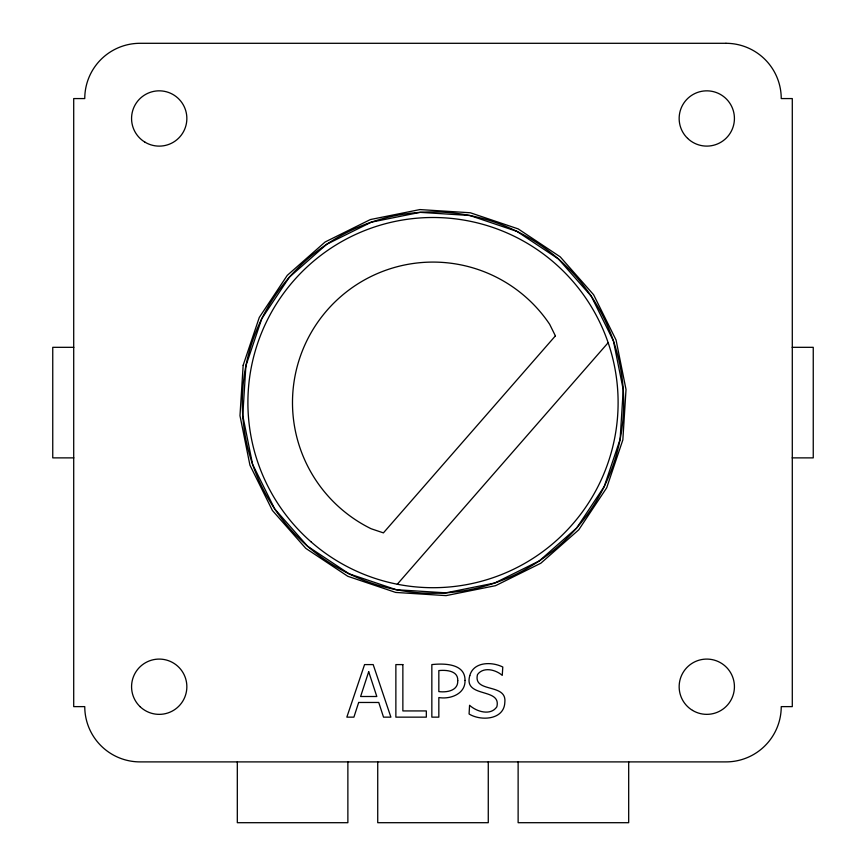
<?xml version="1.0" encoding="UTF-8"?>
<svg xmlns="http://www.w3.org/2000/svg" width="866" height="866" viewBox="0 0 866 866"><rect width="100%" height="100%" fill="white"/><g stroke="black" fill="none" stroke-linecap="round" stroke-linejoin="round"><path stroke-width="1.3" d="M397.299 584.225L608.149 342.709M73.816 347.32L52.75 347.32L52.75 457.876L73.816 457.876M792.184 347.32L813.25 347.32L813.25 457.876L792.184 457.876M628.684 761.896L628.684 822.7L518.128 822.7L518.128 761.896M488.272 761.896L488.272 822.7L377.728 822.7L377.728 761.896M347.872 761.896L347.872 822.7L237.316 822.7L237.316 761.896M243.162 365.279L239.979 415.68L249.938 465.194L272.379 510.442L305.763 548.34L347.818 576.301L395.686 592.431L446.087 595.624L495.601 585.654L540.849 563.214L578.748 529.83L606.709 487.775L622.838 439.917L626.021 389.516L616.062 340.002L593.621 294.754L560.237 256.856L518.182 228.895L470.314 212.765L419.913 209.572L370.399 219.542L325.151 241.971L287.252 275.366L259.291 317.421L243.162 365.279M245.901 365.82L242.761 415.496L252.58 464.295L274.695 508.894L307.592 546.24L349.052 573.801L396.217 589.703L445.893 592.842L494.692 583.024L539.291 560.908L576.648 528L604.208 486.551L620.099 439.376L623.239 389.7L613.42 340.901L591.305 296.302L558.408 258.956L516.948 231.395L469.783 215.493L420.107 212.354L371.308 222.172L326.709 244.288L289.352 277.196L261.792 318.645L245.901 365.82M465.02 680.438C465.475 694.012 450.223 699.522 438.835 697.552L438.835 717.145L431.842 717.145L431.842 664.59C443.803 663.302 465.28 663.302 465.02 680.438M469.783 675.61C463.213 698.559 501.825 687.193 496.824 706.84C490.632 716.085 476.332 711.635 469.578 705.249L469.08 714.006C480.998 721.335 504.326 719.906 504.835 702.185C506.935 682.798 472.89 693.385 477.491 674.582C483.347 666.474 495.763 669.645 502.258 675.393L502.789 667.026C492.007 661.559 473.583 661.527 469.783 675.61M457.746 680.611C458.33 690.862 446.564 692.638 438.835 691.588L438.835 670.587C446.131 669.829 458.287 670.62 457.746 680.611M358.665 702.467L353.902 717.145L346.844 717.145L364.564 664.59L373.181 664.59L390.891 717.145L383.519 717.145L378.756 702.467L358.665 702.467M368.689 671.713L360.613 696.502L376.807 696.502L368.689 671.713M555.398 335.878L383.411 532.882L371.135 528.747A140.498 140.498 0 0 1 327.153 310.19A140.498 140.498 0 0 1 549.65 324.274L555.398 335.878M725.968 43.3L140.032 43.3A55.272 55.272 0 0 0 84.76 98.572L73.707 98.572L73.707 706.624L84.76 706.624A55.272 55.272 0 0 0 140.032 761.896L725.968 761.896A55.272 55.272 0 0 0 781.24 706.624L792.293 706.624L792.293 98.572L781.24 98.572A55.272 55.272 0 0 0 725.968 43.3M402.863 664.59L395.87 664.59L395.87 717.145L426.332 717.145L426.332 710.932L402.863 710.932L402.863 664.59M144.947 142.154A27.636 27.636 0 0 0 186.85 118.988A27.636 27.636 0 0 0 145.834 94.286A27.636 27.636 0 0 0 144.947 142.154M140.032 706.624A27.636 27.636 0 0 0 186.038 693.374A27.636 27.636 0 0 0 151.561 660.163A27.636 27.636 0 0 0 140.032 706.624M692.529 710.391A27.636 27.636 0 0 0 734.422 687.225A27.636 27.636 0 0 0 693.417 662.533A27.636 27.636 0 0 0 692.529 710.391M687.615 138.376A27.636 27.636 0 0 0 733.61 125.137A27.636 27.636 0 0 0 699.143 91.915A27.636 27.636 0 0 0 687.615 138.376M307.592 546.24A190.682 190.682 0 0 0 620.099 439.376A190.682 190.682 0 0 0 371.308 222.172A190.682 190.682 0 0 0 307.592 546.24M311.262 542.04A185.108 185.108 0 0 0 614.633 438.304A185.108 185.108 0 0 0 373.105 227.455A185.108 185.108 0 0 0 311.262 542.04"/></g></svg>
